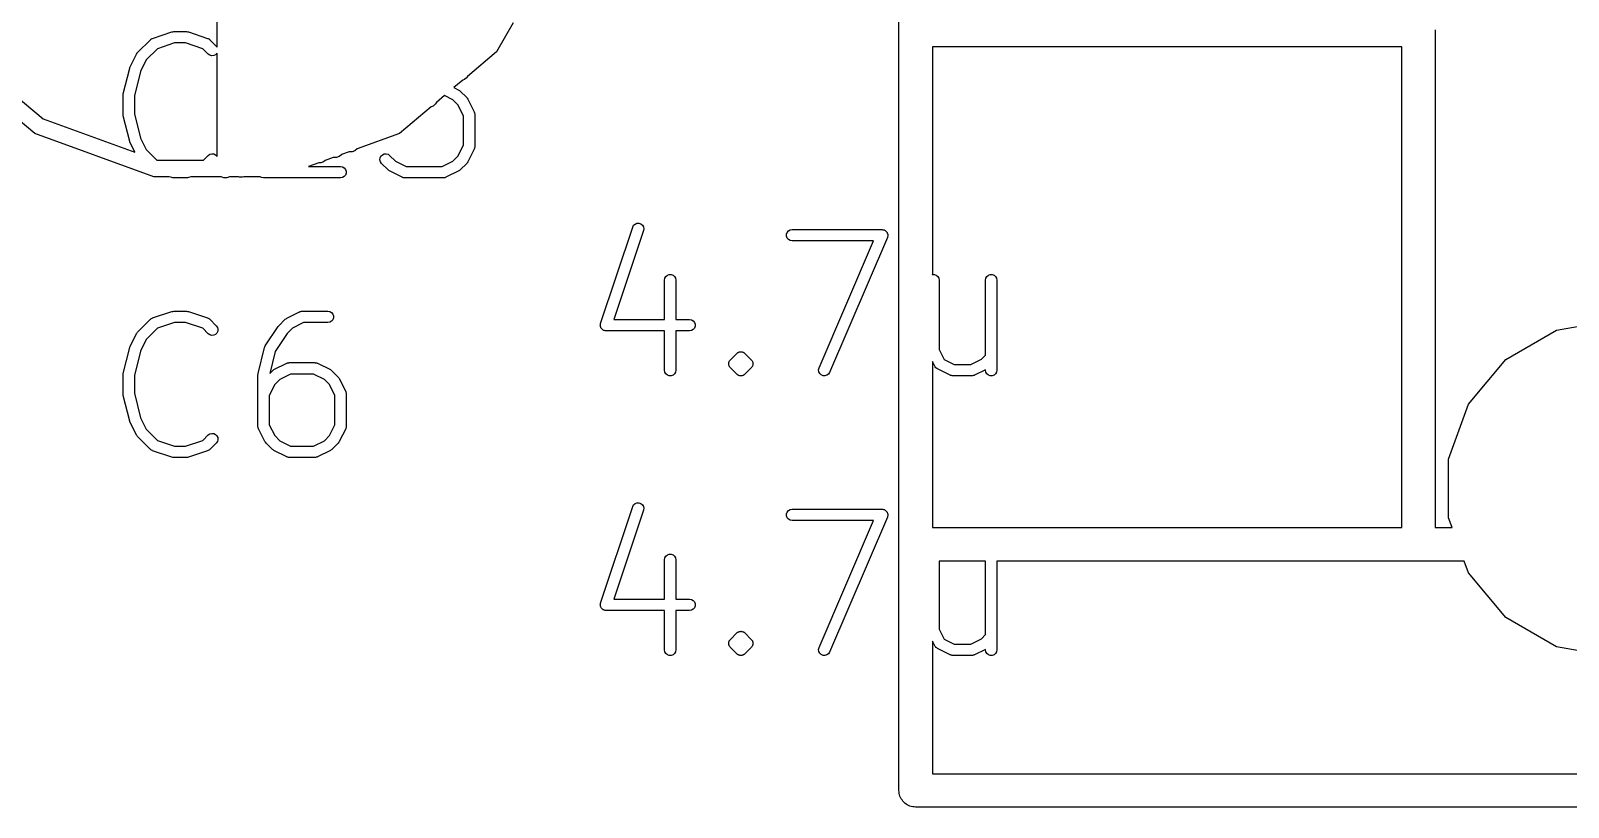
# Model space of a CAD drawing. Extents: x -2.2 to 86.5, y -78.6 to 9.2.
# Drawn here: x 37.08 to 50.84, y -75.35 to -68.41 of the extents above; entities that cross this region are included whole.
import ezdxf

# ---------------------------------------------------------------- set-up
doc = ezdxf.new("R2010")
doc.units = 0
doc.header["$MEASUREMENT"] = 0
doc.layers.add('BLACK', color=7, linetype='CONTINUOUS')

msp = doc.modelspace()

# ---------------------------------------------------------------- linework, layer by layer
at = {"layer": 'Black'}
for p, q in [((44.85, -75.2), (44.85, -62.6)), ((38.75, -68.5556), (38.75, -63.4348)), ((41.3996, -68.3366), (41.2492, -68.5971)), ((36.3657, -68.5007), (37.1938, -69.1955)), ((38.0388, -68.6025), (38.1537, -68.4876)), ((38.1537, -68.4876), (38.1561, -68.4859)), ((38.1561, -68.4859), (38.158, -68.4837)), ((38.158, -68.4837), (38.1633, -68.4809)), ((38.1633, -68.4809), (38.1681, -68.4775)), ((38.1681, -68.4775), (38.171, -68.4767)), ((38.171, -68.4767), (38.1736, -68.4753)), ((38.1736, -68.4753), (38.3459, -68.4179)), ((38.3459, -68.4179), (38.354, -68.4167)), ((38.354, -68.4167), (38.362, -68.4152)), ((38.362, -68.4152), (38.4769, -68.4152)), ((38.4769, -68.4152), (38.4849, -68.4167)), ((38.4849, -68.4167), (38.4929, -68.4179)), ((38.4929, -68.4179), (38.6653, -68.4753)), ((38.6653, -68.4753), (38.6679, -68.4767)), ((38.6679, -68.4767), (38.6707, -68.4775)), ((38.6707, -68.4775), (38.6756, -68.4809)), ((38.6756, -68.4809), (38.6808, -68.4837)), ((38.6808, -68.4837), (38.6828, -68.4859)), ((38.6828, -68.4859), (38.6852, -68.4876)), ((38.6852, -68.4876), (38.7426, -68.545)), ((49.65, -68.4), (49.65, -72.85)), ((37.1187, -69.3254), (36.2508, -68.5971)), ((37.9718, -68.7306), (38.0293, -68.6157)), ((38.0293, -68.6157), (38.0341, -68.6092)), ((38.0341, -68.6092), (38.0388, -68.6025)), ((38.2171, -68.5679), (38.1165, -68.6685)), ((38.3702, -68.5168), (38.2171, -68.5679)), ((38.4686, -68.5168), (38.3702, -68.5168)), ((38.6218, -68.5679), (38.4686, -68.5168)), ((38.6708, -68.6169), (38.6218, -68.5679)), ((38.6852, -68.627), (38.6708, -68.6169)), ((38.7023, -68.6316), (38.6852, -68.627)), ((38.7198, -68.63), (38.7023, -68.6316)), ((38.7358, -68.6226), (38.7198, -68.63)), ((38.7483, -68.6101), (38.7358, -68.6226)), ((38.7426, -68.545), (38.75, -68.5556)), ((38.75, -68.6064), (38.7483, -68.6101)), ((38.75, -69.5321), (38.75, -68.6064)), ((41.2492, -68.5971), (40.9895, -68.815)), ((45.15, -68.55), (45.15, -70.5886)), ((49.35, -68.55), (45.15, -68.55)), ((49.35, -72.85), (49.35, -68.55)), ((37.9105, -68.9708), (37.968, -68.741)), ((37.968, -68.741), (37.9702, -68.7359)), ((37.9702, -68.7359), (37.9718, -68.7306)), ((38.0652, -68.771), (38.0106, -68.9894)), ((38.1165, -68.6685), (38.0652, -68.771)), ((40.9493, -68.8488), (40.8692, -68.916)), ((40.8692, -68.916), (40.9126, -68.9377)), ((40.9625, -68.844), (40.9493, -68.8488)), ((40.9825, -68.8272), (40.9625, -68.844)), ((40.9895, -68.815), (40.9825, -68.8272)), ((37.909, -68.9831), (37.9101, -68.977)), ((37.909, -69.1555), (37.909, -68.9831)), ((37.9101, -68.977), (37.9105, -68.9708)), ((38.0106, -68.9894), (38.0106, -69.1492)), ((40.7118, -69.0481), (40.7025, -69.0642)), ((40.7844, -68.9872), (40.7118, -69.0481)), ((40.8598, -69.0249), (40.7844, -68.9872)), ((40.9056, -69.0707), (40.8598, -69.0249)), ((40.9126, -68.9377), (40.9191, -68.9425)), ((40.9191, -68.9425), (40.9258, -68.9472)), ((40.9258, -68.9472), (40.9833, -69.0046)), ((40.9833, -69.0046), (40.9879, -69.0113)), ((40.9879, -69.0113), (40.9928, -69.0179)), ((40.9928, -69.0179), (41.0502, -69.1328)), ((37.9101, -69.1616), (37.909, -69.1555)), ((37.9105, -69.1678), (37.9101, -69.1616)), ((37.968, -69.3976), (37.9105, -69.1678)), ((38.0106, -69.1492), (38.0652, -69.3676)), ((40.665, -69.0873), (40.3813, -69.3254)), ((40.6825, -69.081), (40.665, -69.0873)), ((40.7025, -69.0642), (40.6825, -69.081)), ((40.954, -69.1675), (40.9056, -69.0707)), ((40.954, -69.4307), (40.954, -69.1675)), ((41.0502, -69.1328), (41.0511, -69.1356)), ((41.0511, -69.1356), (41.0525, -69.1381)), ((41.0525, -69.1381), (41.0536, -69.144)), ((41.0536, -69.144), (41.0553, -69.1497)), ((41.0553, -69.1497), (41.0551, -69.1526)), ((41.0551, -69.1526), (41.0556, -69.1555)), ((41.0556, -69.1555), (41.0556, -69.4427)), ((38.1835, -69.7129), (37.1187, -69.3254)), ((37.1938, -69.1955), (38.015, -69.4944)), ((40.3813, -69.3254), (40.0023, -69.4633)), ((37.9702, -69.4027), (37.968, -69.3976)), ((37.9718, -69.408), (37.9702, -69.4027)), ((38.015, -69.4944), (37.9718, -69.408)), ((38.0652, -69.3676), (38.1165, -69.4701)), ((40.0023, -69.4633), (39.9825, -69.48)), ((40.9056, -69.5276), (40.954, -69.4307)), ((41.0502, -69.4655), (40.9928, -69.5804)), ((41.0511, -69.4626), (41.0502, -69.4655)), ((41.0525, -69.4601), (41.0511, -69.4626)), ((41.0536, -69.4543), (41.0525, -69.4601)), ((41.0553, -69.4485), (41.0536, -69.4543)), ((41.0556, -69.4427), (41.0551, -69.4456)), ((41.0551, -69.4456), (41.0553, -69.4485)), ((38.1165, -69.4701), (38.2116, -69.5652)), ((38.2116, -69.5652), (38.6273, -69.5652)), ((38.6273, -69.5652), (38.6708, -69.5217)), ((38.6708, -69.5217), (38.6852, -69.5116)), ((38.6852, -69.5116), (38.7023, -69.507)), ((38.7023, -69.507), (38.7198, -69.5086)), ((38.7198, -69.5086), (38.7358, -69.516)), ((38.7358, -69.516), (38.7483, -69.5285)), ((38.7483, -69.5285), (38.75, -69.5321)), ((39.6602, -69.5879), (39.5671, -69.6217)), ((39.678, -69.5879), (39.6602, -69.5879)), ((39.7025, -69.579), (39.678, -69.5879)), ((39.7162, -69.5675), (39.7025, -69.579)), ((39.7893, -69.5409), (39.7162, -69.5675)), ((39.792, -69.5419), (39.7893, -69.5409)), ((39.818, -69.5419), (39.792, -69.5419)), ((39.8425, -69.533), (39.818, -69.5419)), ((39.8625, -69.5162), (39.8425, -69.533)), ((39.8639, -69.5137), (39.8625, -69.5162)), ((39.9322, -69.4889), (39.8639, -69.5137)), ((39.958, -69.4889), (39.9322, -69.4889)), ((39.9825, -69.48), (39.958, -69.4889)), ((40.2073, -69.5621), (40.2088, -69.5445)), ((40.2119, -69.5791), (40.2073, -69.5621)), ((40.2088, -69.5445), (40.2163, -69.5285)), ((40.222, -69.5936), (40.2119, -69.5791)), ((40.2163, -69.5285), (40.2288, -69.516)), ((40.2794, -69.651), (40.222, -69.5936)), ((40.2288, -69.516), (40.2448, -69.5086)), ((40.2448, -69.5086), (40.2623, -69.507)), ((40.2623, -69.507), (40.2794, -69.5116)), ((40.2794, -69.5116), (40.2938, -69.5217)), ((40.2938, -69.5217), (40.3454, -69.5733)), ((40.3454, -69.5733), (40.4423, -69.6217)), ((40.763, -69.6217), (40.8598, -69.5733)), ((40.8598, -69.5733), (40.9056, -69.5276)), ((40.9833, -69.5936), (40.9258, -69.651)), ((40.9879, -69.5869), (40.9833, -69.5936)), ((40.9928, -69.5804), (40.9879, -69.5869)), ((38.3225, -69.7129), (38.1835, -69.7129)), ((38.3459, -69.7207), (38.3225, -69.7129)), ((38.354, -69.7219), (38.3459, -69.7207)), ((38.362, -69.7233), (38.354, -69.7219)), ((38.4769, -69.7233), (38.362, -69.7233)), ((38.4849, -69.7219), (38.4769, -69.7233)), ((38.4929, -69.7207), (38.4849, -69.7219)), ((38.5164, -69.7129), (38.4929, -69.7207)), ((38.7863, -69.7129), (38.5164, -69.7129)), ((38.7875, -69.714), (38.7863, -69.7129)), ((38.812, -69.7229), (38.7875, -69.714)), ((38.838, -69.7229), (38.812, -69.7229)), ((38.8625, -69.714), (38.838, -69.7229)), ((38.8637, -69.7129), (38.8625, -69.714)), ((38.9412, -69.7129), (38.8637, -69.7129)), ((38.952, -69.7169), (38.9412, -69.7129)), ((38.978, -69.7169), (38.952, -69.7169)), ((38.9888, -69.7129), (38.978, -69.7169)), ((39.1362, -69.7129), (38.9888, -69.7129)), ((39.1489, -69.7203), (39.1362, -69.7129)), ((39.1663, -69.7233), (39.1489, -69.7203)), ((39.8557, -69.7233), (39.1663, -69.7233)), ((39.5671, -69.6217), (39.8557, -69.6217)), ((39.8557, -69.6217), (39.8731, -69.6248)), ((39.8731, -69.7203), (39.8557, -69.7233)), ((39.8731, -69.6248), (39.8884, -69.6336)), ((39.8884, -69.7115), (39.8731, -69.7203)), ((39.8884, -69.6336), (39.8997, -69.6471)), ((39.8997, -69.6979), (39.8884, -69.7115)), ((39.8997, -69.6471), (39.9058, -69.6637)), ((39.9058, -69.6814), (39.8997, -69.6979)), ((39.9058, -69.6637), (39.9058, -69.6814)), ((40.2861, -69.6557), (40.2794, -69.651)), ((40.2926, -69.6605), (40.2861, -69.6557)), ((40.4075, -69.718), (40.2926, -69.6605)), ((40.4104, -69.7188), (40.4075, -69.718)), ((40.4129, -69.7203), (40.4104, -69.7188)), ((40.4187, -69.7213), (40.4129, -69.7203)), ((40.4245, -69.723), (40.4187, -69.7213)), ((40.4274, -69.7228), (40.4245, -69.723)), ((40.4303, -69.7233), (40.4274, -69.7228)), ((40.775, -69.7233), (40.4303, -69.7233)), ((40.4423, -69.6217), (40.763, -69.6217)), ((40.7779, -69.7228), (40.775, -69.7233)), ((40.7808, -69.723), (40.7779, -69.7228)), ((40.7865, -69.7213), (40.7808, -69.723)), ((40.7924, -69.7203), (40.7865, -69.7213)), ((40.7949, -69.7188), (40.7924, -69.7203)), ((40.7977, -69.718), (40.7949, -69.7188)), ((40.9126, -69.6605), (40.7977, -69.718)), ((40.9191, -69.6557), (40.9126, -69.6605)), ((40.9258, -69.651), (40.9191, -69.6557)), ((42.4689, -70.1625), (42.4773, -70.147)), ((42.4773, -70.147), (42.4905, -70.1353)), ((42.4905, -70.1353), (42.5069, -70.1288)), ((42.5069, -70.1288), (42.5245, -70.1283)), ((42.5245, -70.1283), (42.5413, -70.1339)), ((42.5413, -70.1339), (42.5551, -70.1449)), ((42.5551, -70.1449), (42.5643, -70.1599)), ((42.1816, -71.0243), (42.4689, -70.1625)), ((42.5653, -70.1947), (42.3003, -70.9896)), ((42.5643, -70.1599), (42.5679, -70.1772)), ((42.5679, -70.1772), (42.5653, -70.1947)), ((43.8459, -70.2272), (43.8519, -70.2106)), ((43.8459, -70.2449), (43.8459, -70.2272)), ((43.8519, -70.2614), (43.8459, -70.2449)), ((43.8519, -70.2106), (43.8633, -70.1971)), ((43.8633, -70.275), (43.8519, -70.2614)), ((43.8633, -70.1971), (43.8786, -70.1883)), ((43.8786, -70.2838), (43.8633, -70.275)), ((43.8786, -70.1883), (43.8959, -70.1852)), ((43.8959, -70.2868), (43.8786, -70.2838)), ((43.8959, -70.1852), (44.7003, -70.1852)), ((44.6232, -70.2868), (43.8959, -70.2868)), ((44.1365, -71.4225), (44.6232, -70.2868)), ((44.747, -70.2561), (44.2299, -71.4626)), ((44.7003, -70.1852), (44.706, -70.1863)), ((44.706, -70.1863), (44.7119, -70.1866)), ((44.7119, -70.1866), (44.7146, -70.1878)), ((44.7146, -70.1878), (44.7176, -70.1883)), ((44.7176, -70.1883), (44.7227, -70.1912)), ((44.7227, -70.1912), (44.7281, -70.1935)), ((44.7281, -70.1935), (44.7303, -70.1956)), ((44.7303, -70.1956), (44.7329, -70.1971)), ((44.7329, -70.1971), (44.7367, -70.2016)), ((44.7367, -70.2016), (44.7409, -70.2056)), ((44.7409, -70.2056), (44.7423, -70.2083)), ((44.7423, -70.2083), (44.7443, -70.2106)), ((44.7443, -70.2106), (44.7463, -70.2161)), ((44.7463, -70.2161), (44.7489, -70.2214)), ((44.7483, -70.2504), (44.747, -70.2561)), ((44.7503, -70.2449), (44.7483, -70.2504)), ((44.7489, -70.2214), (44.7493, -70.2244)), ((44.7493, -70.2244), (44.7503, -70.2272)), ((44.7503, -70.2272), (44.7503, -70.2331)), ((44.7503, -70.2331), (44.751, -70.2389)), ((44.751, -70.2389), (44.7503, -70.2418)), ((44.7503, -70.2418), (44.7503, -70.2449)), ((42.7535, -70.6382), (42.7566, -70.6208)), ((42.7535, -70.9896), (42.7535, -70.6382)), ((42.7566, -70.6208), (42.7654, -70.6056)), ((42.7654, -70.6056), (42.7789, -70.5942)), ((42.7789, -70.5942), (42.7955, -70.5882)), ((42.7955, -70.5882), (42.8132, -70.5882)), ((42.8132, -70.5882), (42.8297, -70.5942)), ((42.8297, -70.5942), (42.8432, -70.6056)), ((42.8432, -70.6056), (42.8521, -70.6208)), ((42.8521, -70.6208), (42.8551, -70.6382)), ((42.8551, -70.6382), (42.8551, -70.9896)), ((45.15, -70.5886), (45.1511, -70.5882)), ((45.1511, -70.5882), (45.1687, -70.5882)), ((45.1687, -70.5882), (45.1853, -70.5942)), ((45.1853, -70.5942), (45.1988, -70.6056)), ((45.1988, -70.6056), (45.2076, -70.6208)), ((45.2076, -70.6208), (45.2107, -70.6382)), ((45.2107, -70.6382), (45.2107, -71.2582)), ((45.6262, -70.6382), (45.6292, -70.6208)), ((45.6262, -71.3066), (45.6262, -70.6382)), ((45.6292, -70.6208), (45.638, -70.6056)), ((45.638, -70.6056), (45.6516, -70.5942)), ((45.6516, -70.5942), (45.6681, -70.5882)), ((45.6681, -70.5882), (45.6858, -70.5882)), ((45.6858, -70.5882), (45.7024, -70.5942)), ((45.7024, -70.5942), (45.7159, -70.6056)), ((45.7159, -70.6056), (45.7247, -70.6208)), ((45.7247, -70.6208), (45.7278, -70.6382)), ((45.7278, -70.6382), (45.7278, -71.4425)), ((38.158, -70.9837), (38.1633, -70.9809)), ((38.1633, -70.9809), (38.1681, -70.9775)), ((38.1681, -70.9775), (38.171, -70.9767)), ((38.171, -70.9767), (38.1736, -70.9753)), ((38.1736, -70.9753), (38.3459, -70.9179)), ((38.3459, -70.9179), (38.354, -70.9167)), ((38.354, -70.9167), (38.362, -70.9152)), ((38.362, -70.9152), (38.4769, -70.9152)), ((38.4769, -70.9152), (38.4849, -70.9167)), ((38.4849, -70.9167), (38.4929, -70.9179)), ((38.4929, -70.9179), (38.6653, -70.9753)), ((38.6653, -70.9753), (38.6679, -70.9767)), ((38.6679, -70.9767), (38.6707, -70.9775)), ((38.6707, -70.9775), (38.6756, -70.9809)), ((38.6756, -70.9809), (38.6808, -70.9837)), ((39.3669, -70.9829), (39.3734, -70.9781)), ((39.3734, -70.9781), (39.4883, -70.9206)), ((39.4883, -70.9206), (39.4911, -70.9198)), ((39.4911, -70.9198), (39.4936, -70.9183)), ((39.4936, -70.9183), (39.4995, -70.9173)), ((39.4995, -70.9173), (39.5052, -70.9156)), ((39.5052, -70.9156), (39.5081, -70.9158)), ((39.5081, -70.9158), (39.511, -70.9152)), ((39.511, -70.9152), (39.7408, -70.9152)), ((39.7408, -70.9152), (39.7582, -70.9183)), ((39.7582, -70.9183), (39.7735, -70.9271)), ((39.7735, -70.9271), (39.7848, -70.9406)), ((39.7848, -70.9406), (39.7909, -70.9572)), ((39.7909, -70.9749), (39.7848, -70.9914)), ((39.7909, -70.9572), (39.7909, -70.9749)), ((37.9718, -71.2306), (38.0293, -71.1157)), ((38.0293, -71.1157), (38.0341, -71.1092)), ((38.0341, -71.1092), (38.0388, -71.1025)), ((38.0388, -71.1025), (38.1537, -70.9876)), ((38.2171, -71.0679), (38.1165, -71.1685)), ((38.1537, -70.9876), (38.1561, -70.9859)), ((38.1561, -70.9859), (38.158, -70.9837)), ((38.3702, -71.0168), (38.2171, -71.0679)), ((38.4686, -71.0168), (38.3702, -71.0168)), ((38.6218, -71.0679), (38.4686, -71.0168)), ((38.6708, -71.1169), (38.6218, -71.0679)), ((38.6852, -71.127), (38.6708, -71.1169)), ((38.6808, -70.9837), (38.6828, -70.9859)), ((38.6828, -70.9859), (38.6852, -70.9876)), ((38.6852, -70.9876), (38.7426, -71.045)), ((38.7483, -71.1101), (38.7358, -71.1226)), ((38.7426, -71.045), (38.7527, -71.0595)), ((38.7558, -71.0941), (38.7483, -71.1101)), ((38.7527, -71.0595), (38.7573, -71.0765)), ((38.7573, -71.0765), (38.7558, -71.0941)), ((39.1815, -71.2251), (39.2964, -71.0528)), ((39.3781, -71.1133), (39.2709, -71.2742)), ((39.2964, -71.0528), (39.2999, -71.0491)), ((39.2999, -71.0491), (39.3027, -71.045)), ((39.3027, -71.045), (39.3602, -70.9876)), ((39.3602, -70.9876), (39.3669, -70.9829)), ((39.4262, -71.0652), (39.3781, -71.1133)), ((39.523, -71.0168), (39.4262, -71.0652)), ((39.7408, -71.0168), (39.523, -71.0168)), ((39.7582, -71.0138), (39.7408, -71.0168)), ((39.7735, -71.005), (39.7582, -71.0138)), ((39.7848, -70.9914), (39.7735, -71.005)), ((42.179, -71.0418), (42.1798, -71.0367)), ((42.1798, -71.0454), (42.179, -71.0418)), ((42.1798, -71.0316), (42.1811, -71.028)), ((42.1798, -71.0367), (42.1798, -71.0316)), ((42.1798, -71.0492), (42.1798, -71.0454)), ((42.1815, -71.054), (42.1798, -71.0492)), ((42.1811, -71.028), (42.1816, -71.0243)), ((42.1826, -71.0591), (42.1815, -71.054)), ((42.1845, -71.0623), (42.1826, -71.0591)), ((42.1858, -71.0658), (42.1845, -71.0623)), ((42.1891, -71.0697), (42.1858, -71.0658)), ((42.1918, -71.0741), (42.1891, -71.0697)), ((42.1947, -71.0764), (42.1918, -71.0741)), ((42.1972, -71.0793), (42.1947, -71.0764)), ((42.2016, -71.0819), (42.1972, -71.0793)), ((42.2056, -71.0851), (42.2016, -71.0819)), ((42.2092, -71.0862), (42.2056, -71.0851)), ((42.2124, -71.0881), (42.2092, -71.0862)), ((42.2175, -71.089), (42.2124, -71.0881)), ((42.2224, -71.0906), (42.2175, -71.089)), ((42.2261, -71.0905), (42.2224, -71.0906)), ((42.2298, -71.0912), (42.2261, -71.0905)), ((42.7535, -71.0912), (42.2298, -71.0912)), ((42.3003, -70.9896), (42.7535, -70.9896)), ((42.7535, -71.4425), (42.7535, -71.0912)), ((42.8551, -70.9896), (42.9767, -70.9896)), ((42.9767, -71.0912), (42.8551, -71.0912)), ((42.8551, -71.0912), (42.8551, -71.4425)), ((42.9767, -70.9896), (42.9941, -70.9926)), ((42.9941, -71.0881), (42.9767, -71.0912)), ((42.9941, -70.9926), (43.0093, -71.0015)), ((43.0093, -71.0793), (42.9941, -71.0881)), ((43.0093, -71.0015), (43.0207, -71.015)), ((43.0207, -71.0658), (43.0093, -71.0793)), ((43.0207, -71.015), (43.0267, -71.0316)), ((43.0267, -71.0492), (43.0207, -71.0658)), ((43.0267, -71.0316), (43.0267, -71.0492)), ((50.2821, -71.3465), (50.735, -71.0851)), ((50.735, -71.0851), (51.25, -70.9943)), ((37.9105, -71.4708), (37.968, -71.241)), ((37.968, -71.241), (37.9702, -71.2359)), ((37.9702, -71.2359), (37.9718, -71.2306)), ((38.1165, -71.1685), (38.0652, -71.271)), ((38.7023, -71.1316), (38.6852, -71.127)), ((38.7198, -71.13), (38.7023, -71.1316)), ((38.7358, -71.1226), (38.7198, -71.13)), ((39.117, -71.4708), (39.1745, -71.241)), ((39.1745, -71.241), (39.178, -71.2331)), ((39.178, -71.2331), (39.1815, -71.2251)), ((38.0652, -71.271), (38.0106, -71.4894)), ((39.2709, -71.2742), (39.2218, -71.4707)), ((39.2585, -71.4377), (39.3734, -71.3802)), ((39.3734, -71.3802), (39.3762, -71.3794)), ((39.3762, -71.3794), (39.3787, -71.3779)), ((39.3787, -71.3779), (39.3846, -71.3769)), ((39.3846, -71.3769), (39.3903, -71.3752)), ((39.3903, -71.3752), (39.3932, -71.3754)), ((39.3932, -71.3754), (39.3961, -71.3749)), ((39.3961, -71.3749), (39.6259, -71.3749)), ((39.6259, -71.3749), (39.6288, -71.3754)), ((39.6288, -71.3754), (39.6317, -71.3752)), ((39.6317, -71.3752), (39.6374, -71.3769)), ((39.6374, -71.3769), (39.6433, -71.3779)), ((39.6433, -71.3779), (39.6458, -71.3794)), ((39.6458, -71.3794), (39.6486, -71.3802)), ((39.6486, -71.3802), (39.7636, -71.4377)), ((43.3283, -71.3807), (43.3294, -71.3764)), ((43.3286, -71.3851), (43.3283, -71.3807)), ((43.3283, -71.3895), (43.3286, -71.3851)), ((43.3294, -71.3938), (43.3283, -71.3895)), ((43.3294, -71.3764), (43.3298, -71.3719)), ((43.3298, -71.3982), (43.3294, -71.3938)), ((43.3298, -71.3719), (43.3317, -71.3679)), ((43.3317, -71.3679), (43.3328, -71.3636)), ((43.3328, -71.3636), (43.3354, -71.36)), ((43.3354, -71.36), (43.3372, -71.356)), ((43.3372, -71.356), (43.3404, -71.3528)), ((43.3404, -71.3528), (43.3429, -71.3492)), ((43.3429, -71.3492), (43.4004, -71.2917)), ((43.4004, -71.2917), (43.404, -71.2892)), ((43.404, -71.2892), (43.4072, -71.286)), ((43.4072, -71.286), (43.4092, -71.2851)), ((43.4092, -71.2851), (43.4109, -71.2836)), ((43.4109, -71.2836), (43.413, -71.2829)), ((43.413, -71.2829), (43.4148, -71.2816)), ((43.4148, -71.2816), (43.4191, -71.2805)), ((43.4191, -71.2805), (43.4232, -71.2786)), ((43.4232, -71.2786), (43.4254, -71.2784)), ((43.4254, -71.2784), (43.4275, -71.2776)), ((43.4275, -71.2776), (43.4297, -71.2776)), ((43.4297, -71.2776), (43.4319, -71.277)), ((43.4319, -71.277), (43.4363, -71.2774)), ((43.4363, -71.2774), (43.4407, -71.277)), ((43.4407, -71.277), (43.4429, -71.2776)), ((43.4429, -71.2776), (43.4451, -71.2776)), ((43.4451, -71.2776), (43.4472, -71.2784)), ((43.4472, -71.2784), (43.4495, -71.2786)), ((43.4495, -71.2786), (43.4535, -71.2805)), ((43.4535, -71.2805), (43.4578, -71.2816)), ((43.4578, -71.2816), (43.4596, -71.2829)), ((43.4596, -71.2829), (43.4617, -71.2836)), ((43.4617, -71.2836), (43.4634, -71.2851)), ((43.4634, -71.2851), (43.4654, -71.286)), ((43.4654, -71.286), (43.4686, -71.2892)), ((43.4686, -71.2892), (43.4722, -71.2917)), ((43.4722, -71.2917), (43.5297, -71.3492)), ((43.5297, -71.3492), (43.5322, -71.3528)), ((43.5322, -71.3528), (43.5354, -71.356)), ((43.5354, -71.356), (43.5373, -71.36)), ((43.5373, -71.36), (43.5398, -71.3636)), ((43.5398, -71.3636), (43.541, -71.3679)), ((43.541, -71.3679), (43.5428, -71.3719)), ((43.5428, -71.3719), (43.5432, -71.3764)), ((43.5432, -71.3938), (43.5428, -71.3982)), ((43.5432, -71.3764), (43.5444, -71.3807)), ((43.5444, -71.3895), (43.5432, -71.3938)), ((43.5444, -71.3807), (43.544, -71.3851)), ((43.544, -71.3851), (43.5444, -71.3895)), ((45.1719, -71.4078), (45.15, -71.364)), ((45.15, -71.364), (45.15, -72.85)), ((45.2107, -71.2582), (45.2552, -71.3472)), ((45.2552, -71.3472), (45.3442, -71.3917)), ((45.3442, -71.3917), (45.4926, -71.3917)), ((45.4926, -71.3917), (45.5894, -71.3433)), ((45.5894, -71.3433), (45.6262, -71.3066)), ((49.946, -71.7471), (50.2821, -71.3465)), ((37.909, -71.4831), (37.9101, -71.477)), ((37.909, -71.6555), (37.909, -71.4831)), ((37.9101, -71.477), (37.9105, -71.4708)), ((38.0106, -71.4894), (38.0106, -71.6492)), ((39.1155, -71.4831), (39.1166, -71.477)), ((39.1155, -71.9427), (39.1155, -71.4831)), ((39.1166, -71.477), (39.117, -71.4708)), ((39.2218, -71.4707), (39.2453, -71.4472)), ((39.2453, -71.4472), (39.252, -71.4425)), ((39.252, -71.4425), (39.2585, -71.4377)), ((39.3113, -71.5249), (39.2655, -71.5707)), ((39.4081, -71.4765), (39.3113, -71.5249)), ((39.6139, -71.4765), (39.4081, -71.4765)), ((39.7107, -71.5249), (39.6139, -71.4765)), ((39.7565, -71.5707), (39.7107, -71.5249)), ((39.7636, -71.4377), (39.7701, -71.4425)), ((39.7701, -71.4425), (39.7768, -71.4472)), ((39.7768, -71.4472), (39.8342, -71.5046)), ((39.8342, -71.5046), (39.8389, -71.5113)), ((39.8389, -71.5113), (39.8437, -71.5179)), ((39.8437, -71.5179), (39.9012, -71.6328)), ((42.7566, -71.4599), (42.7535, -71.4425)), ((42.7654, -71.4752), (42.7566, -71.4599)), ((42.7789, -71.4865), (42.7654, -71.4752)), ((42.7955, -71.4926), (42.7789, -71.4865)), ((42.8132, -71.4926), (42.7955, -71.4926)), ((42.8297, -71.4865), (42.8132, -71.4926)), ((42.8432, -71.4752), (42.8297, -71.4865)), ((42.8521, -71.4599), (42.8432, -71.4752)), ((42.8551, -71.4425), (42.8521, -71.4599)), ((43.3317, -71.4023), (43.3298, -71.3982)), ((43.3328, -71.4066), (43.3317, -71.4023)), ((43.3354, -71.4102), (43.3328, -71.4066)), ((43.3372, -71.4142), (43.3354, -71.4102)), ((43.3404, -71.4174), (43.3372, -71.4142)), ((43.3429, -71.421), (43.3404, -71.4174)), ((43.4004, -71.4785), (43.3429, -71.421)), ((43.404, -71.481), (43.4004, -71.4785)), ((43.4072, -71.4842), (43.404, -71.481)), ((43.4092, -71.4851), (43.4072, -71.4842)), ((43.4109, -71.4865), (43.4092, -71.4851)), ((43.413, -71.4873), (43.4109, -71.4865)), ((43.4148, -71.4886), (43.413, -71.4873)), ((43.4191, -71.4897), (43.4148, -71.4886)), ((43.4232, -71.4916), (43.4191, -71.4897)), ((43.4254, -71.4918), (43.4232, -71.4916)), ((43.4275, -71.4926), (43.4254, -71.4918)), ((43.4297, -71.4926), (43.4275, -71.4926)), ((43.4319, -71.4932), (43.4297, -71.4926)), ((43.4363, -71.4928), (43.4319, -71.4932)), ((43.4407, -71.4932), (43.4363, -71.4928)), ((43.4429, -71.4926), (43.4407, -71.4932)), ((43.4451, -71.4926), (43.4429, -71.4926)), ((43.4472, -71.4918), (43.4451, -71.4926)), ((43.4495, -71.4916), (43.4472, -71.4918)), ((43.4535, -71.4897), (43.4495, -71.4916)), ((43.4578, -71.4886), (43.4535, -71.4897)), ((43.4596, -71.4873), (43.4578, -71.4886)), ((43.4617, -71.4865), (43.4596, -71.4873)), ((43.4634, -71.4851), (43.4617, -71.4865)), ((43.4654, -71.4842), (43.4634, -71.4851)), ((43.4686, -71.481), (43.4654, -71.4842)), ((43.4722, -71.4785), (43.4686, -71.481)), ((43.5297, -71.421), (43.4722, -71.4785)), ((43.5322, -71.4174), (43.5297, -71.421)), ((43.5354, -71.4142), (43.5322, -71.4174)), ((43.5373, -71.4102), (43.5354, -71.4142)), ((43.5398, -71.4066), (43.5373, -71.4102)), ((43.541, -71.4023), (43.5398, -71.4066)), ((43.5428, -71.3982), (43.541, -71.4023)), ((44.1325, -71.4397), (44.1365, -71.4225)), ((44.1346, -71.4572), (44.1325, -71.4397)), ((44.1425, -71.473), (44.1346, -71.4572)), ((44.1554, -71.4851), (44.1425, -71.473)), ((44.1716, -71.492), (44.1554, -71.4851)), ((44.1892, -71.493), (44.1716, -71.492)), ((44.2061, -71.4879), (44.1892, -71.493)), ((44.2202, -71.4773), (44.2061, -71.4879)), ((44.2299, -71.4626), (44.2202, -71.4773)), ((45.1763, -71.4138), (45.1719, -71.4078)), ((45.1804, -71.42), (45.1763, -71.4138)), ((45.1816, -71.4209), (45.1804, -71.42)), ((45.1824, -71.422), (45.1816, -71.4209)), ((45.1886, -71.4261), (45.1824, -71.422)), ((45.1946, -71.4305), (45.1886, -71.4261)), ((45.3095, -71.488), (45.1946, -71.4305)), ((45.3123, -71.4888), (45.3095, -71.488)), ((45.3149, -71.4903), (45.3123, -71.4888)), ((45.3207, -71.4913), (45.3149, -71.4903)), ((45.3264, -71.493), (45.3207, -71.4913)), ((45.3294, -71.4928), (45.3264, -71.493)), ((45.3322, -71.4933), (45.3294, -71.4928)), ((45.5046, -71.4933), (45.3322, -71.4933)), ((45.5075, -71.4928), (45.5046, -71.4933)), ((45.5104, -71.493), (45.5075, -71.4928)), ((45.5161, -71.4913), (45.5104, -71.493)), ((45.522, -71.4903), (45.5161, -71.4913)), ((45.5245, -71.4888), (45.522, -71.4903)), ((45.5273, -71.488), (45.5245, -71.4888)), ((45.6262, -71.4386), (45.5273, -71.488)), ((45.6262, -71.4425), (45.6262, -71.4386)), ((45.6292, -71.4599), (45.6262, -71.4425)), ((45.638, -71.4752), (45.6292, -71.4599)), ((45.6516, -71.4865), (45.638, -71.4752)), ((45.6681, -71.4926), (45.6516, -71.4865)), ((45.6858, -71.4926), (45.6681, -71.4926)), ((45.7024, -71.4865), (45.6858, -71.4926)), ((45.7159, -71.4752), (45.7024, -71.4865)), ((45.7247, -71.4599), (45.7159, -71.4752)), ((45.7278, -71.4425), (45.7247, -71.4599)), ((37.9101, -71.6616), (37.909, -71.6555)), ((37.9105, -71.6678), (37.9101, -71.6616)), ((37.968, -71.8976), (37.9105, -71.6678)), ((38.0106, -71.6492), (38.0652, -71.8676)), ((39.2655, -71.5707), (39.2171, -71.6675)), ((39.2171, -71.6675), (39.2171, -71.9307)), ((39.8049, -71.6675), (39.7565, -71.5707)), ((39.8049, -71.9307), (39.8049, -71.6675)), ((39.9012, -71.6328), (39.902, -71.6356)), ((39.902, -71.6356), (39.9035, -71.6381)), ((39.9035, -71.6381), (39.9045, -71.644)), ((39.9045, -71.644), (39.9062, -71.6497)), ((39.9062, -71.6497), (39.906, -71.6526)), ((39.906, -71.6526), (39.9065, -71.6555)), ((39.9065, -71.6555), (39.9065, -71.9427)), ((49.7671, -72.2385), (49.946, -71.7471)), ((37.9702, -71.9027), (37.968, -71.8976)), ((37.9718, -71.908), (37.9702, -71.9027)), ((38.0293, -72.0229), (37.9718, -71.908)), ((38.0652, -71.8676), (38.1165, -71.9701)), ((39.116, -71.9456), (39.1155, -71.9427)), ((39.1158, -71.9485), (39.116, -71.9456)), ((39.2171, -71.9307), (39.2655, -72.0276)), ((39.7565, -72.0276), (39.8049, -71.9307)), ((39.9065, -71.9427), (39.906, -71.9456)), ((39.906, -71.9456), (39.9062, -71.9485)), ((38.0341, -72.0295), (38.0293, -72.0229)), ((38.0388, -72.0361), (38.0341, -72.0295)), ((38.1537, -72.151), (38.0388, -72.0361)), ((38.1165, -71.9701), (38.2171, -72.0707)), ((38.2171, -72.0707), (38.3702, -72.1217)), ((38.4686, -72.1217), (38.6218, -72.0707)), ((38.6218, -72.0707), (38.6708, -72.0217)), ((38.6708, -72.0217), (38.6852, -72.0116)), ((38.6852, -72.0116), (38.7023, -72.007)), ((38.7023, -72.007), (38.7198, -72.0086)), ((38.7198, -72.0086), (38.7358, -72.016)), ((38.7358, -72.016), (38.7483, -72.0285)), ((38.7527, -72.0791), (38.7426, -72.0936)), ((38.7483, -72.0285), (38.7558, -72.0445)), ((38.7573, -72.0621), (38.7527, -72.0791)), ((38.7558, -72.0445), (38.7573, -72.0621)), ((39.1175, -71.9543), (39.1158, -71.9485)), ((39.1186, -71.9601), (39.1175, -71.9543)), ((39.12, -71.9626), (39.1186, -71.9601)), ((39.1209, -71.9655), (39.12, -71.9626)), ((39.1783, -72.0804), (39.1209, -71.9655)), ((39.1832, -72.0869), (39.1783, -72.0804)), ((39.2655, -72.0276), (39.3113, -72.0733)), ((39.3113, -72.0733), (39.4081, -72.1217)), ((39.6139, -72.1217), (39.7107, -72.0733)), ((39.7107, -72.0733), (39.7565, -72.0276)), ((39.8437, -72.0804), (39.8389, -72.0869)), ((39.9012, -71.9655), (39.8437, -72.0804)), ((39.902, -71.9626), (39.9012, -71.9655)), ((39.9035, -71.9601), (39.902, -71.9626)), ((39.9045, -71.9543), (39.9035, -71.9601)), ((39.9062, -71.9485), (39.9045, -71.9543)), ((38.1561, -72.1527), (38.1537, -72.151)), ((38.158, -72.1549), (38.1561, -72.1527)), ((38.1633, -72.1577), (38.158, -72.1549)), ((38.1681, -72.1611), (38.1633, -72.1577)), ((38.171, -72.1619), (38.1681, -72.1611)), ((38.1736, -72.1633), (38.171, -72.1619)), ((38.3459, -72.2207), (38.1736, -72.1633)), ((38.354, -72.2219), (38.3459, -72.2207)), ((38.3702, -72.1217), (38.4686, -72.1217)), ((38.4929, -72.2207), (38.4849, -72.2219)), ((38.6653, -72.1633), (38.4929, -72.2207)), ((38.6679, -72.1619), (38.6653, -72.1633)), ((38.6707, -72.1611), (38.6679, -72.1619)), ((38.6756, -72.1577), (38.6707, -72.1611)), ((38.6808, -72.1549), (38.6756, -72.1577)), ((38.6828, -72.1527), (38.6808, -72.1549)), ((38.6852, -72.151), (38.6828, -72.1527)), ((38.7426, -72.0936), (38.6852, -72.151)), ((39.1878, -72.0936), (39.1832, -72.0869)), ((39.2453, -72.151), (39.1878, -72.0936)), ((39.252, -72.1557), (39.2453, -72.151)), ((39.2585, -72.1605), (39.252, -72.1557)), ((39.3734, -72.218), (39.2585, -72.1605)), ((39.3762, -72.2188), (39.3734, -72.218)), ((39.3787, -72.2203), (39.3762, -72.2188)), ((39.3846, -72.2213), (39.3787, -72.2203)), ((39.4081, -72.1217), (39.6139, -72.1217)), ((39.6433, -72.2203), (39.6374, -72.2213)), ((39.6458, -72.2188), (39.6433, -72.2203)), ((39.6486, -72.218), (39.6458, -72.2188)), ((39.7636, -72.1605), (39.6486, -72.218)), ((39.7701, -72.1557), (39.7636, -72.1605)), ((39.7768, -72.151), (39.7701, -72.1557)), ((39.8342, -72.0936), (39.7768, -72.151)), ((39.8389, -72.0869), (39.8342, -72.0936)), ((38.362, -72.2233), (38.354, -72.2219)), ((38.4769, -72.2233), (38.362, -72.2233)), ((38.4849, -72.2219), (38.4769, -72.2233)), ((39.3903, -72.223), (39.3846, -72.2213)), ((39.3932, -72.2228), (39.3903, -72.223)), ((39.3961, -72.2233), (39.3932, -72.2228)), ((39.6259, -72.2233), (39.3961, -72.2233)), ((39.6288, -72.2228), (39.6259, -72.2233)), ((39.6317, -72.223), (39.6288, -72.2228)), ((39.6374, -72.2213), (39.6317, -72.223)), ((49.7671, -72.7615), (49.7671, -72.2385)), ((42.4905, -72.6353), (42.5069, -72.6288)), ((42.5069, -72.6288), (42.5245, -72.6283)), ((42.5245, -72.6283), (42.5413, -72.6339)), ((42.1816, -73.5243), (42.4689, -72.6625)), ((42.5653, -72.6947), (42.3003, -73.4896)), ((42.4689, -72.6625), (42.4773, -72.647)), ((42.4773, -72.647), (42.4905, -72.6353)), ((42.5413, -72.6339), (42.5551, -72.6449)), ((42.5551, -72.6449), (42.5643, -72.6599)), ((42.5643, -72.6599), (42.5679, -72.6772)), ((42.5679, -72.6772), (42.5653, -72.6947)), ((43.8459, -72.7272), (43.8519, -72.7106)), ((43.8459, -72.7449), (43.8459, -72.7272)), ((43.8519, -72.7614), (43.8459, -72.7449)), ((43.8519, -72.7106), (43.8633, -72.6971)), ((43.8633, -72.775), (43.8519, -72.7614)), ((43.8633, -72.6971), (43.8786, -72.6883)), ((43.8786, -72.6883), (43.8959, -72.6852)), ((43.8959, -72.6852), (44.7003, -72.6852)), ((44.747, -72.7561), (44.2299, -73.9626)), ((44.7003, -72.6852), (44.706, -72.6863)), ((44.706, -72.6863), (44.7119, -72.6866)), ((44.7119, -72.6866), (44.7146, -72.6878)), ((44.7146, -72.6878), (44.7176, -72.6883)), ((44.7176, -72.6883), (44.7227, -72.6912)), ((44.7227, -72.6912), (44.7281, -72.6935)), ((44.7281, -72.6935), (44.7303, -72.6956)), ((44.7303, -72.6956), (44.7329, -72.6971)), ((44.7329, -72.6971), (44.7367, -72.7016)), ((44.7367, -72.7016), (44.7409, -72.7056)), ((44.7409, -72.7056), (44.7423, -72.7083)), ((44.7423, -72.7083), (44.7443, -72.7106)), ((44.7443, -72.7106), (44.7463, -72.7161)), ((44.7463, -72.7161), (44.7489, -72.7214)), ((44.7483, -72.7504), (44.747, -72.7561)), ((44.7503, -72.7449), (44.7483, -72.7504)), ((44.7489, -72.7214), (44.7493, -72.7244)), ((44.7493, -72.7244), (44.7503, -72.7272)), ((44.7503, -72.7272), (44.7503, -72.7331)), ((44.7503, -72.7331), (44.751, -72.7389)), ((44.751, -72.7389), (44.7503, -72.7418)), ((44.7503, -72.7418), (44.7503, -72.7449)), ((49.7994, -72.85), (49.7671, -72.7615)), ((43.8786, -72.7838), (43.8633, -72.775)), ((43.8959, -72.7868), (43.8786, -72.7838)), ((44.6232, -72.7868), (43.8959, -72.7868)), ((44.1365, -73.9225), (44.6232, -72.7868)), ((45.15, -72.85), (49.35, -72.85)), ((49.65, -72.85), (49.7994, -72.85)), ((42.7535, -73.1382), (42.7566, -73.1208)), ((42.7535, -73.4896), (42.7535, -73.1382)), ((42.7566, -73.1208), (42.7654, -73.1056)), ((42.7654, -73.1056), (42.7789, -73.0942)), ((42.7789, -73.0942), (42.7955, -73.0882)), ((42.7955, -73.0882), (42.8132, -73.0882)), ((42.8132, -73.0882), (42.8297, -73.0942)), ((42.8297, -73.0942), (42.8432, -73.1056)), ((42.8432, -73.1056), (42.8521, -73.1208)), ((42.8521, -73.1208), (42.8551, -73.1382)), ((42.8551, -73.1382), (42.8551, -73.4896)), ((45.2107, -73.15), (45.2107, -73.7582)), ((45.6262, -73.15), (45.2107, -73.15)), ((45.6262, -73.8066), (45.6262, -73.15)), ((49.9086, -73.15), (45.7278, -73.15)), ((45.7278, -73.15), (45.7278, -73.9425)), ((49.946, -73.2529), (49.9086, -73.15)), ((50.2821, -73.6535), (49.946, -73.2529)), ((42.179, -73.5418), (42.1798, -73.5367)), ((42.1798, -73.5454), (42.179, -73.5418)), ((42.1798, -73.5316), (42.1811, -73.528)), ((42.1798, -73.5367), (42.1798, -73.5316)), ((42.1798, -73.5492), (42.1798, -73.5454)), ((42.1815, -73.554), (42.1798, -73.5492)), ((42.1811, -73.528), (42.1816, -73.5243)), ((42.1826, -73.5591), (42.1815, -73.554)), ((42.1845, -73.5623), (42.1826, -73.5591)), ((42.1858, -73.5658), (42.1845, -73.5623)), ((42.1891, -73.5697), (42.1858, -73.5658)), ((42.1918, -73.5741), (42.1891, -73.5697)), ((42.1947, -73.5764), (42.1918, -73.5741)), ((42.1972, -73.5793), (42.1947, -73.5764)), ((42.2016, -73.5819), (42.1972, -73.5793)), ((42.2056, -73.5851), (42.2016, -73.5819)), ((42.2092, -73.5862), (42.2056, -73.5851)), ((42.2124, -73.5881), (42.2092, -73.5862)), ((42.2175, -73.589), (42.2124, -73.5881)), ((42.2224, -73.5906), (42.2175, -73.589)), ((42.2261, -73.5905), (42.2224, -73.5906)), ((42.2298, -73.5912), (42.2261, -73.5905)), ((42.7535, -73.5912), (42.2298, -73.5912)), ((42.3003, -73.4896), (42.7535, -73.4896)), ((42.7535, -73.9425), (42.7535, -73.5912)), ((42.8551, -73.4896), (42.9767, -73.4896)), ((42.9767, -73.5912), (42.8551, -73.5912)), ((42.8551, -73.5912), (42.8551, -73.9425)), ((42.9767, -73.4896), (42.9941, -73.4926)), ((42.9941, -73.5881), (42.9767, -73.5912)), ((42.9941, -73.4926), (43.0093, -73.5015)), ((43.0093, -73.5793), (42.9941, -73.5881)), ((43.0093, -73.5015), (43.0207, -73.515)), ((43.0207, -73.5658), (43.0093, -73.5793)), ((43.0207, -73.515), (43.0267, -73.5316)), ((43.0267, -73.5492), (43.0207, -73.5658)), ((43.0267, -73.5316), (43.0267, -73.5492)), ((50.735, -73.9149), (50.2821, -73.6535)), ((43.3298, -73.8719), (43.3317, -73.8679)), ((43.3317, -73.8679), (43.3328, -73.8636)), ((43.3328, -73.8636), (43.3354, -73.86)), ((43.3354, -73.86), (43.3372, -73.856)), ((43.3372, -73.856), (43.3404, -73.8528)), ((43.3404, -73.8528), (43.3429, -73.8492)), ((43.3429, -73.8492), (43.4004, -73.7917)), ((43.4004, -73.7917), (43.404, -73.7892)), ((43.404, -73.7892), (43.4072, -73.786)), ((43.4072, -73.786), (43.4092, -73.7851)), ((43.4092, -73.7851), (43.4109, -73.7836)), ((43.4109, -73.7836), (43.413, -73.7829)), ((43.413, -73.7829), (43.4148, -73.7816)), ((43.4148, -73.7816), (43.4191, -73.7805)), ((43.4191, -73.7805), (43.4232, -73.7786)), ((43.4232, -73.7786), (43.4254, -73.7784)), ((43.4254, -73.7784), (43.4275, -73.7776)), ((43.4275, -73.7776), (43.4297, -73.7776)), ((43.4297, -73.7776), (43.4319, -73.777)), ((43.4319, -73.777), (43.4363, -73.7774)), ((43.4363, -73.7774), (43.4407, -73.777)), ((43.4407, -73.777), (43.4429, -73.7776)), ((43.4429, -73.7776), (43.4451, -73.7776)), ((43.4451, -73.7776), (43.4472, -73.7784)), ((43.4472, -73.7784), (43.4495, -73.7786)), ((43.4495, -73.7786), (43.4535, -73.7805)), ((43.4535, -73.7805), (43.4578, -73.7816)), ((43.4578, -73.7816), (43.4596, -73.7829)), ((43.4596, -73.7829), (43.4617, -73.7836)), ((43.4617, -73.7836), (43.4634, -73.7851)), ((43.4634, -73.7851), (43.4654, -73.786)), ((43.4654, -73.786), (43.4686, -73.7892)), ((43.4686, -73.7892), (43.4722, -73.7917)), ((43.4722, -73.7917), (43.5297, -73.8492)), ((43.5297, -73.8492), (43.5322, -73.8528)), ((43.5322, -73.8528), (43.5354, -73.856)), ((43.5354, -73.856), (43.5373, -73.86)), ((43.5373, -73.86), (43.5398, -73.8636)), ((43.5398, -73.8636), (43.541, -73.8679)), ((43.541, -73.8679), (43.5428, -73.8719)), ((45.1719, -73.9078), (45.15, -73.864)), ((45.15, -73.864), (45.15, -75.05)), ((45.2107, -73.7582), (45.2552, -73.8472)), ((45.2552, -73.8472), (45.3442, -73.8917)), ((45.4926, -73.8917), (45.5894, -73.8433)), ((45.5894, -73.8433), (45.6262, -73.8066)), ((42.7566, -73.9599), (42.7535, -73.9425)), ((42.7654, -73.9752), (42.7566, -73.9599)), ((42.7789, -73.9865), (42.7654, -73.9752)), ((42.7955, -73.9926), (42.7789, -73.9865)), ((42.8132, -73.9926), (42.7955, -73.9926)), ((42.8297, -73.9865), (42.8132, -73.9926)), ((42.8432, -73.9752), (42.8297, -73.9865)), ((42.8521, -73.9599), (42.8432, -73.9752)), ((42.8551, -73.9425), (42.8521, -73.9599)), ((43.3283, -73.8807), (43.3294, -73.8764)), ((43.3286, -73.8851), (43.3283, -73.8807)), ((43.3283, -73.8895), (43.3286, -73.8851)), ((43.3294, -73.8938), (43.3283, -73.8895)), ((43.3294, -73.8764), (43.3298, -73.8719)), ((43.3298, -73.8982), (43.3294, -73.8938)), ((43.3317, -73.9023), (43.3298, -73.8982)), ((43.3328, -73.9066), (43.3317, -73.9023)), ((43.3354, -73.9102), (43.3328, -73.9066)), ((43.3372, -73.9142), (43.3354, -73.9102)), ((43.3404, -73.9174), (43.3372, -73.9142)), ((43.3429, -73.921), (43.3404, -73.9174)), ((43.4004, -73.9785), (43.3429, -73.921)), ((43.404, -73.981), (43.4004, -73.9785)), ((43.4072, -73.9842), (43.404, -73.981)), ((43.4092, -73.9851), (43.4072, -73.9842)), ((43.4109, -73.9865), (43.4092, -73.9851)), ((43.413, -73.9873), (43.4109, -73.9865)), ((43.4148, -73.9886), (43.413, -73.9873)), ((43.4191, -73.9897), (43.4148, -73.9886)), ((43.4232, -73.9916), (43.4191, -73.9897)), ((43.4254, -73.9918), (43.4232, -73.9916)), ((43.4275, -73.9926), (43.4254, -73.9918)), ((43.4297, -73.9926), (43.4275, -73.9926)), ((43.4319, -73.9932), (43.4297, -73.9926)), ((43.4363, -73.9928), (43.4319, -73.9932)), ((43.4407, -73.9932), (43.4363, -73.9928)), ((43.4429, -73.9926), (43.4407, -73.9932)), ((43.4451, -73.9926), (43.4429, -73.9926)), ((43.4472, -73.9918), (43.4451, -73.9926)), ((43.4495, -73.9916), (43.4472, -73.9918)), ((43.4535, -73.9897), (43.4495, -73.9916)), ((43.4578, -73.9886), (43.4535, -73.9897)), ((43.4596, -73.9873), (43.4578, -73.9886)), ((43.4617, -73.9865), (43.4596, -73.9873)), ((43.4634, -73.9851), (43.4617, -73.9865)), ((43.4654, -73.9842), (43.4634, -73.9851)), ((43.4686, -73.981), (43.4654, -73.9842)), ((43.4722, -73.9785), (43.4686, -73.981)), ((43.5297, -73.921), (43.4722, -73.9785)), ((43.5322, -73.9174), (43.5297, -73.921)), ((43.5354, -73.9142), (43.5322, -73.9174)), ((43.5373, -73.9102), (43.5354, -73.9142)), ((43.5398, -73.9066), (43.5373, -73.9102)), ((43.541, -73.9023), (43.5398, -73.9066)), ((43.5428, -73.8982), (43.541, -73.9023)), ((43.5428, -73.8719), (43.5432, -73.8764)), ((43.5432, -73.8938), (43.5428, -73.8982)), ((43.5432, -73.8764), (43.5444, -73.8807)), ((43.5444, -73.8895), (43.5432, -73.8938)), ((43.5444, -73.8807), (43.544, -73.8851)), ((43.544, -73.8851), (43.5444, -73.8895)), ((44.1325, -73.9397), (44.1365, -73.9225)), ((44.1346, -73.9572), (44.1325, -73.9397)), ((44.1425, -73.973), (44.1346, -73.9572)), ((44.1554, -73.9851), (44.1425, -73.973)), ((44.1716, -73.992), (44.1554, -73.9851)), ((44.1892, -73.993), (44.1716, -73.992)), ((44.2061, -73.9879), (44.1892, -73.993)), ((44.2202, -73.9773), (44.2061, -73.9879)), ((44.2299, -73.9626), (44.2202, -73.9773)), ((45.1763, -73.9138), (45.1719, -73.9078)), ((45.1804, -73.92), (45.1763, -73.9138)), ((45.1816, -73.9209), (45.1804, -73.92)), ((45.1824, -73.922), (45.1816, -73.9209)), ((45.1886, -73.9261), (45.1824, -73.922)), ((45.1946, -73.9305), (45.1886, -73.9261)), ((45.3095, -73.988), (45.1946, -73.9305)), ((45.3123, -73.9888), (45.3095, -73.988)), ((45.3149, -73.9903), (45.3123, -73.9888)), ((45.3207, -73.9913), (45.3149, -73.9903)), ((45.3264, -73.993), (45.3207, -73.9913)), ((45.3294, -73.9928), (45.3264, -73.993)), ((45.3322, -73.9933), (45.3294, -73.9928)), ((45.5046, -73.9933), (45.3322, -73.9933)), ((45.3442, -73.8917), (45.4926, -73.8917)), ((45.5075, -73.9928), (45.5046, -73.9933)), ((45.5104, -73.993), (45.5075, -73.9928)), ((45.5161, -73.9913), (45.5104, -73.993)), ((45.522, -73.9903), (45.5161, -73.9913)), ((45.5245, -73.9888), (45.522, -73.9903)), ((45.5273, -73.988), (45.5245, -73.9888)), ((45.6262, -73.9386), (45.5273, -73.988)), ((45.6262, -73.9425), (45.6262, -73.9386)), ((45.6292, -73.9599), (45.6262, -73.9425)), ((45.638, -73.9752), (45.6292, -73.9599)), ((45.6516, -73.9865), (45.638, -73.9752)), ((45.6681, -73.9926), (45.6516, -73.9865)), ((45.6858, -73.9926), (45.6681, -73.9926)), ((45.7024, -73.9865), (45.6858, -73.9926)), ((45.7159, -73.9752), (45.7024, -73.9865)), ((45.7247, -73.9599), (45.7159, -73.9752)), ((45.7278, -73.9425), (45.7247, -73.9599)), ((51.25, -74.0057), (50.735, -73.9149)), ((45.15, -75.05), (57.35, -75.05)), ((44.8523, -75.2129), (44.85, -75.2)), ((44.8523, -75.226), (44.8523, -75.2129)), ((44.8568, -75.2384), (44.8523, -75.226)), ((44.859, -75.2513), (44.8568, -75.2384)), ((44.8656, -75.2627), (44.859, -75.2513)), ((44.8701, -75.275), (44.8656, -75.2627)), ((44.8785, -75.2851), (44.8701, -75.275)), ((44.8851, -75.2964), (44.8785, -75.2851)), ((44.8951, -75.3049), (44.8851, -75.2964)), ((44.9036, -75.3149), (44.8951, -75.3049)), ((44.9149, -75.3215), (44.9036, -75.3149)), ((44.925, -75.3299), (44.9149, -75.3215)), ((44.9373, -75.3344), (44.925, -75.3299)), ((44.9487, -75.341), (44.9373, -75.3344)), ((44.9616, -75.3432), (44.9487, -75.341)), ((44.974, -75.3477), (44.9616, -75.3432)), ((44.9871, -75.3477), (44.974, -75.3477)), ((45, -75.35), (44.9871, -75.3477)), ((57.5, -75.35), (45, -75.35))]:
    msp.add_line(p, q, dxfattribs=at)

doc.saveas('drawing.dxf')
